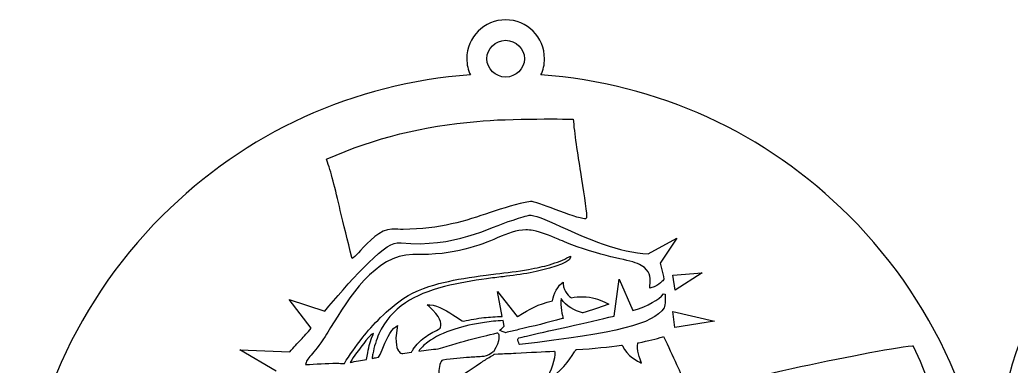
# Model space of a CAD drawing. Extents: x 0 to 2835, y 194 to 1700.
# Drawn here: x 0 to 724, y 689 to 942 of the extents above; entities that cross this region are included whole.
import ezdxf

# ---------------------------------------------------------------- set-up
doc = ezdxf.new("R2010")
doc.units = 0
doc.layers.add('H0105_Printing_Least_4', color=7, linetype='CONTINUOUS')

msp = doc.modelspace()

# ---------------------------------------------------------------- linework, layer by layer
at = {"layer": 'H0105_Printing_Least_4', "color": 1}
for points in [[(354.830591, 926.705277)], [(605.381585, 798.61528)], [(478.561588, 744.408281), (476.632588, 755.520281), (498.210588, 757.149281)], [(470.444588, 731.574282)], [(507.126587, 721.989282), (478.195588, 717.376282), (476.679588, 728.905282)], [(254.220594, 698.754883)]]:
    msp.add_lwpolyline(points, close=True, dxfattribs=at)
for points in [[(224.333594, 839.387279), (224.116594, 839.947279), (224.667594, 840.193279)], [(271.921593, 789.00228), (271.919593, 789.00228)], [(458.786589, 771.093281), (479.689588, 782.33528), (467.436588, 764.163281)], [(243.716594, 768.089281), (242.957594, 767.487281), (242.709594, 768.424281)], [(287.667593, 770.425281), (287.039593, 770.433281)], [(401.11659, 768.817281), (402.14159, 769.386281), (402.05559, 768.215281)], [(433.847589, 725.648282), (437.533589, 752.508281), (447.611589, 729.572282)], [(470.126588, 752.565281), (470.153588, 752.340281), (470.024588, 752.147281)], [(395.78159, 749.549281), (396.75759, 750.297281), (396.80059, 749.066281)], [(460.808588, 746.168281), (459.973589, 745.918281), (459.991589, 746.790281)], [(213.044595, 716.791282), (197.021595, 737.676282), (222.850594, 729.143282)], [(352.307591, 725.353282), (348.767591, 743.614281), (363.230591, 725.246282), (363.445591, 725.234282), (363.889591, 725.508282)], [(469.916588, 741.891281), (471.048588, 741.490281)], [(298.971593, 732.687282), (297.643593, 733.902282), (299.438593, 733.788282)], [(427.115589, 735.662282), (430.057589, 734.287282), (428.613589, 733.776282)], [(396.53659, 724.547282), (396.69459, 723.941282), (396.09259, 723.773282)], [(411.12159, 728.079282), (410.94059, 728.025282), (410.76259, 728.079282)], [(274.820593, 717.871282), (276.048593, 718.612282), (275.770593, 717.205282)], [(351.394591, 714.761282), (350.406591, 715.092282), (351.157591, 715.817282)], [(353.703591, 718.146282), (352.892591, 722.328282)], [(348.738591, 713.353282), (349.239591, 713.476282), (349.458591, 713.005282)], [(354.818591, 713.501282), (354.595591, 713.447282), (354.390591, 713.550282)], [(469.359588, 710.574282), (469.887588, 710.759282), (470.135588, 710.259282)], [(252.886594, 707.770882), (251.302594, 705.707882)], [(439.298589, 704.276282), (439.749589, 704.337282), (439.949589, 703.932282)], [(451.241589, 705.732282), (451.343589, 706.125282), (451.740589, 706.195282)], [(651.509584, 703.895282), (651.949584, 703.936282), (652.146584, 703.539282)], [(187.465595, 685.376283), (161.020596, 701.059282), (197.430595, 699.487283)], [(257.402594, 694.740283), (258.454594, 694.924283)], [(345.935591, 699.638283), (345.799591, 699.495283)], [(346.532591, 697.739283), (346.667591, 697.822283), (349.290591, 697.957283)], [(389.90859, 700.048282), (390.49159, 700.081282), (390.57159, 699.503283)], [(405.91759, 700.842282), (406.08959, 701.091282), (406.38959, 701.112282)], [(208.841595, 690.234283), (208.844595, 690.234283)], [(336.372592, 691.416283), (337.410592, 692.092283)]]:
    msp.add_lwpolyline(points, dxfattribs=at)
for points in [[(354.830591, 941.637276), (339.175592, 941.637276), (326.484592, 928.946277), (326.484592, 913.291277)], [(383.17759, 913.291277), (383.17759, 928.946277), (370.485591, 941.637276), (354.830591, 941.637276)], [(341.157591, 913.291277), (341.157591, 920.700277), (347.279591, 926.705277), (354.830591, 926.705277)], [(354.830591, 926.705277), (362.382591, 926.705277), (368.503591, 920.700277), (368.503591, 913.291277)], [(326.484592, 913.291277), (326.484592, 909.072277), (327.412592, 905.072277), (329.066592, 901.473277)], [(354.830591, 899.877278), (347.279591, 899.877278), (341.157591, 905.882277), (341.157591, 913.291277)], [(368.503591, 913.291277), (368.503591, 905.882277), (362.382591, 899.877278), (354.830591, 899.877278)], [(380.59559, 901.473277), (382.24859, 905.072277), (383.17759, 909.072277), (383.17759, 913.291277)], [(329.066592, 901.473277), (244.125594, 895.410278), (165.095596, 859.430279), (104.281597, 798.61528)], [(605.381585, 798.61528), (544.565586, 859.430279), (465.536588, 895.410278), (380.59559, 901.473277)], [(333.759592, 867.581278), (357.048591, 869.885278), (404.08559, 869.255278), (404.08559, 869.255278)], [(404.08559, 869.255278), (404.81259, 859.625279), (407.30459, 843.373279), (409.41059, 830.436279)], [(224.667594, 840.193279), (259.643594, 855.839279), (294.709593, 863.951278), (333.759592, 867.581278)], [(234.250594, 802.64728), (230.419594, 818.73928), (227.392594, 831.447279), (224.333594, 839.387279)], [(812.94108, 837.860379), (746.018081, 770.932381), (709.161082, 681.950383), (709.161082, 587.306385)], [(409.41059, 830.436279), (411.55859, 817.23728), (413.58859, 804.77528), (413.84859, 797.63728)], [(242.709594, 768.424281), (239.448594, 780.82528), (236.687594, 792.41928), (234.250594, 802.64728)], [(372.877591, 809.20328), (362.856591, 807.49728), (353.410591, 804.35428), (343.407591, 801.02628)], [(373.030591, 809.21228), (372.971591, 809.21228), (372.922591, 809.21228), (372.877591, 809.20328)], [(390.98759, 803.35128), (383.15159, 806.23228), (375.052591, 809.21228), (373.030591, 809.21228)], [(412.38159, 796.55728), (409.46959, 796.55728), (400.07459, 800.01128), (390.98759, 803.35128)], [(104.281597, 798.61528), (37.356599, 731.692282), (0.4996, 642.710284), (0.4996, 548.067286)], [(278.547593, 778.959281), (317.611592, 775.336281), (342.006591, 789.82528), (360.253591, 795.66128)], [(343.407591, 801.02628), (326.198592, 795.30528), (306.692592, 788.81828), (280.110593, 788.81828)], [(360.253591, 795.66128), (365.948591, 797.48228), (370.063591, 798.79628), (372.038591, 799.13628)], [(372.038591, 799.13628), (375.346591, 799.69628), (383.36259, 796.10728), (394.81359, 790.95828)], [(413.58659, 796.93728), (413.25759, 796.59428), (412.73959, 796.55728), (412.38159, 796.55728)], [(413.84859, 797.63728), (413.85959, 797.37228), (413.76659, 797.12628), (413.58659, 796.93728)], [(709.161582, 548.067286), (709.161582, 642.710284), (672.304583, 731.692282), (605.381585, 798.61528)], [(271.919593, 789.00228), (263.422593, 789.00228), (254.715594, 779.585281), (248.953594, 773.356281)], [(272.438593, 788.99028), (272.266593, 788.99828), (272.093593, 789.00228), (271.921593, 789.00228)], [(280.110593, 788.81828), (277.593593, 788.81828), (275.011593, 788.87528), (272.438593, 788.99028)], [(369.551591, 788.48228), (362.723591, 788.48228), (356.541591, 785.87528), (348.712591, 782.58128)], [(374.767591, 787.96628), (373.005591, 788.31028), (371.299591, 788.48228), (369.551591, 788.48228)], [(394.81359, 790.95828), (413.19159, 782.69928), (438.343589, 771.395281), (458.786589, 771.093281)], [(348.712591, 782.58128), (336.049592, 777.248281), (318.536592, 769.881281), (287.667593, 770.425281)], [(393.11359, 781.70528), (386.57759, 784.47128), (381.41659, 786.66128), (374.767591, 787.96628)], [(406.98559, 776.167281), (401.47859, 778.161281), (397.03359, 780.04328), (393.11359, 781.70528)], [(222.850594, 729.143282), (238.439594, 747.920281), (265.735593, 778.995281), (275.641593, 778.995281)], [(275.641593, 778.995281), (276.682593, 778.971281), (277.618593, 779.044281), (278.547593, 778.959281)], [(438.140589, 767.389281), (429.932589, 769.242281), (419.71959, 771.551281), (406.98559, 776.167281)], [(287.039593, 770.433281), (259.794594, 770.433281), (240.133594, 738.433282), (227.123594, 717.257282)], [(248.953594, 773.356281), (246.884594, 771.117281), (245.097594, 769.185281), (243.716594, 768.089281)], [(402.05559, 768.215281), (401.76559, 764.254281), (383.90459, 759.342281), (372.715591, 757.177281)], [(386.73859, 763.050281), (392.32559, 764.659281), (397.02659, 766.541281), (401.11659, 768.817281)], [(453.721589, 762.571281), (450.647589, 764.564281), (445.401589, 765.751281), (438.140589, 767.389281)], [(347.633591, 756.310281), (355.495591, 757.267281), (363.623591, 758.254281), (371.540591, 759.633281)], [(371.540591, 759.633281), (377.428591, 760.664281), (382.25759, 761.749281), (386.73859, 763.050281)], [(460.100588, 749.360281), (460.376588, 754.648281), (460.558588, 758.139281), (453.721589, 762.571281)], [(467.436588, 764.163281), (467.694588, 762.964281), (468.056588, 761.638281), (468.436588, 760.234281)], [(468.436588, 760.234281), (469.132588, 757.677281), (469.850588, 755.033281), (470.126588, 752.565281)], [(309.440592, 750.093281), (319.142592, 752.450281), (328.874592, 753.928281), (340.504591, 755.430281)], [(340.864591, 752.794281), (330.945592, 751.361281), (320.405592, 749.745281), (310.185592, 747.117281)], [(340.504591, 755.430281), (342.881591, 755.728281), (345.257591, 756.019281), (347.633591, 756.310281)], [(352.919591, 754.341281), (348.920591, 753.862281), (344.789591, 753.371281), (340.864591, 752.794281)], [(372.715591, 757.177281), (366.316591, 755.937281), (359.504591, 755.123281), (352.919591, 754.341281)], [(470.024588, 752.147281), (469.916588, 751.984281), (467.286588, 748.112281), (460.808588, 746.168281)], [(279.953593, 738.229282), (289.530593, 744.690281), (300.744592, 747.965281), (309.440592, 750.093281)], [(310.185592, 747.117281), (298.386593, 744.077281), (289.384593, 740.332281), (281.858593, 735.343282)], [(388.89559, 736.665282), (389.29459, 738.523282), (391.14859, 746.000281), (395.78159, 749.549281)], [(396.80059, 749.066281), (396.99959, 743.152281), (401.61759, 739.636282), (402.62859, 738.941282)], [(459.991589, 746.790281), (460.012588, 747.687281), (460.056588, 748.538281), (460.100588, 749.360281)], [(250.543594, 710.149282), (257.113594, 718.551282), (269.121593, 730.923282), (279.953593, 738.229282)], [(395.20659, 738.421282), (394.25459, 733.427282), (396.51259, 724.641282), (396.53659, 724.547282)], [(410.76259, 728.079282), (405.36659, 729.654282), (398.84559, 732.245282), (395.20659, 738.421282)], [(402.62859, 738.941282), (405.71859, 739.489282), (408.48759, 739.755282), (411.08459, 739.755282)], [(411.08459, 739.755282), (418.14159, 739.755282), (422.500589, 737.766282), (427.115589, 735.662282)], [(447.611589, 729.572282), (459.363589, 733.375282), (466.253588, 737.185282), (469.916588, 741.891281)], [(471.048588, 741.490281), (471.027588, 740.545281), (471.547588, 733.505282), (470.444588, 731.574282)], [(281.858593, 735.343282), (273.183593, 729.662282), (266.459593, 721.800282), (262.410593, 712.600282)], [(307.599592, 718.481282), (307.856592, 720.151282), (307.529592, 724.878282), (298.971593, 732.687282)], [(299.438593, 733.788282), (305.896592, 733.383282), (313.036592, 728.680282), (318.246592, 725.246282)], [(363.889591, 725.508282), (372.652591, 730.890282), (377.982591, 734.164282), (388.89559, 736.665282)], [(470.444588, 731.574282), (461.708588, 719.439282), (437.784589, 713.603282), (364.861591, 704.754282)], [(428.613589, 733.776282), (423.345589, 731.905282), (417.46059, 729.990282), (411.12159, 728.079282)], [(318.246592, 725.246282), (320.826592, 723.548282), (323.261592, 721.944282), (324.139592, 721.944282)], [(324.139592, 721.944282), (329.001592, 723.057282), (333.990592, 723.900282), (339.022592, 724.456282)], [(339.022592, 724.456282), (343.266591, 724.935282), (347.731591, 725.234282), (352.307591, 725.353282)], [(396.09259, 723.773282), (384.97259, 720.708282), (375.291591, 718.334282), (364.176591, 715.715282)], [(400.14859, 717.839282), (413.09359, 720.708282), (424.297589, 723.192282), (433.847589, 725.648282)], [(205.431595, 708.368282), (207.846595, 710.898282), (210.343595, 713.513282), (213.044595, 716.791282)], [(227.123594, 717.257282), (225.723594, 714.982282), (224.388594, 712.813282), (223.118594, 710.795282)], [(264.673593, 700.932282), (267.202593, 707.018282), (270.666593, 715.354282), (274.820593, 717.871282)], [(275.770593, 717.205282), (273.478593, 705.606282), (275.915593, 701.087282), (277.071593, 699.684283)], [(295.691593, 709.985282), (298.697593, 712.170282), (301.961592, 714.065282), (305.673592, 715.788282)], [(317.783592, 716.144282), (309.643592, 713.517282), (303.222592, 710.414282), (298.146593, 706.670282)], [(305.673592, 715.788282), (306.723592, 716.275282), (307.406592, 717.233282), (307.599592, 718.481282)], [(339.460592, 720.994282), (331.277592, 719.799282), (324.184592, 718.215282), (317.783592, 716.144282)], [(352.892591, 722.328282), (348.237591, 722.042282), (343.720591, 721.596282), (339.460592, 720.994282)], [(351.157591, 715.817282), (351.975591, 716.607282), (352.831591, 717.388282), (353.703591, 718.146282)], [(371.113591, 711.290282), (381.56759, 713.721282), (391.43959, 715.907282), (400.14859, 717.839282)], [(223.118594, 710.795282), (218.814595, 703.960282), (215.460595, 699.995283), (213.011595, 697.097283)], [(237.190594, 691.068283), (240.882594, 697.146283), (245.253594, 703.392282), (250.543594, 710.149282)], [(258.390594, 712.915882), (257.588594, 712.702882), (255.440594, 711.151882), (252.886594, 707.770882)], [(254.220594, 698.754883), (255.254594, 704.140882), (255.896594, 707.168882), (258.082594, 711.990882)], [(262.410593, 712.600282), (260.445593, 708.221282), (258.947594, 703.330282), (257.957594, 698.055283)], [(258.082594, 711.990882), (258.296594, 712.464882), (258.368594, 712.755882), (258.390594, 712.915882)], [(291.177593, 706.093282), (292.542593, 707.464282), (294.017593, 708.736282), (295.691593, 709.985282)], [(305.614592, 701.779282), (314.571592, 704.529282), (323.108592, 706.948282), (330.878592, 708.949282)], [(330.878592, 708.949282), (335.799592, 710.214282), (341.474591, 711.614282), (348.738591, 713.353282)], [(349.458591, 713.005282), (349.554591, 712.801282), (351.728591, 707.894282), (345.935591, 699.638283)], [(354.390591, 713.550282), (353.531591, 713.975282), (352.551591, 714.372282), (351.394591, 714.761282)], [(364.176591, 715.715282), (360.994591, 714.962282), (357.885591, 714.229282), (354.818591, 713.501282)], [(363.691591, 708.262282), (363.625591, 708.835282), (363.889591, 709.600282), (365.528591, 709.985282)], [(365.528591, 709.985282), (366.717591, 710.267282), (370.435591, 711.135282), (371.113591, 711.290282)], [(451.740589, 706.195282), (458.802589, 707.480282), (464.565588, 708.912282), (469.359588, 710.574282)], [(470.135588, 710.259282), (473.394588, 703.654282), (476.501588, 696.868283), (479.501588, 690.307283)], [(197.430595, 699.487283), (200.305595, 702.999282), (202.910595, 705.724282), (205.431595, 708.368282)], [(251.302594, 705.707882), (247.762594, 701.111882), (244.406594, 696.753883), (241.420594, 691.821883)], [(286.104593, 699.262283), (286.526593, 699.983283), (286.961593, 700.690282), (287.422593, 701.390282)], [(287.422593, 701.390282), (288.645593, 703.240282), (289.873593, 704.779282), (291.177593, 706.093282)], [(294.097593, 703.228282), (293.178593, 702.307282), (292.288593, 701.243282), (291.396593, 699.995283)], [(291.396593, 699.995283), (296.266593, 700.653282), (301.042592, 701.251282), (305.614592, 701.779282)], [(298.146593, 706.670282), (296.639593, 705.553282), (295.276593, 704.390282), (294.097593, 703.228282)], [(364.861591, 704.754282), (364.859591, 704.754282), (363.842591, 706.981282), (363.691591, 708.262282)], [(406.38959, 701.112282), (419.43559, 702.045282), (430.196589, 703.080282), (439.298589, 704.276282)], [(439.949589, 703.932282), (443.717589, 696.303283), (450.954589, 692.579283), (453.963589, 691.310283)], [(453.963589, 691.310283), (452.731589, 694.318283), (450.130589, 701.456282), (451.241589, 705.732282)], [(495.679588, 670.438283), (499.362588, 673.920283), (620.702584, 700.850282), (651.509584, 703.895282)], [(652.146584, 703.539282), (679.908583, 645.906284), (685.292583, 576.723286), (685.345583, 576.032286)], [(213.011595, 697.097283), (210.492595, 694.118283), (209.113595, 692.489283), (208.841595, 690.234283)], [(253.432594, 694.039883), (253.676594, 695.611883), (253.935594, 697.182883), (254.220594, 698.754883)], [(257.957594, 698.055283), (257.762594, 696.958283), (257.578594, 695.849283), (257.402594, 694.740283)], [(258.454594, 694.924283), (259.635594, 695.133283), (259.999594, 695.194283), (262.158593, 695.550283)], [(262.158593, 695.550283), (262.622593, 695.996283), (263.711593, 698.615283), (264.673593, 700.932282)], [(277.071593, 699.684283), (277.878593, 698.697283), (278.856593, 698.206283), (279.742593, 698.341283)], [(279.742593, 698.341283), (281.878593, 698.660283), (284.002593, 698.967283), (286.104593, 699.262283)], [(328.491592, 695.489283), (322.795592, 695.096283), (316.232592, 694.449283), (308.984592, 693.561283)], [(338.813592, 696.127283), (335.240592, 695.926283), (331.780592, 695.714283), (328.491592, 695.489283)], [(345.799591, 699.495283), (344.332591, 698.386283), (340.987591, 696.254283), (338.813592, 696.127283)], [(339.088592, 693.176283), (341.557591, 694.723283), (344.042591, 696.237283), (346.532591, 697.739283)], [(349.290591, 697.957283), (353.473591, 698.169283), (357.779591, 698.378283), (362.174591, 698.591283)], [(362.174591, 698.591283), (373.272591, 699.127283), (382.08359, 699.589283), (389.90859, 700.048282)], [(390.57159, 699.503283), (391.20159, 694.997283), (387.87459, 684.831283), (384.18759, 679.282283)], [(384.18759, 679.282283), (395.14159, 683.812283), (401.49059, 693.880283), (404.63459, 698.865283)], [(404.63459, 698.865283), (405.14359, 699.667283), (405.56959, 700.342282), (405.91759, 700.842282)], [(208.844595, 690.234283), (216.345595, 690.692283), (224.098594, 691.163283), (231.630594, 691.163283)], [(231.630594, 691.163283), (233.554594, 691.163283), (235.420594, 691.134283), (237.190594, 691.068283)], [(241.420594, 691.821883), (245.388594, 692.582883), (249.419594, 693.327883), (253.432594, 694.039883)], [(308.984592, 693.561283), (306.852592, 692.775283), (306.428592, 688.654283), (305.980592, 684.295283)], [(315.088592, 676.233283), (321.178592, 681.152283), (327.941592, 685.977283), (336.372592, 691.416283)], [(337.410592, 692.092283), (337.968592, 692.456283), (338.525592, 692.820283), (339.088592, 693.176283)], [(479.501588, 690.307283), (484.203588, 680.027283), (489.065588, 669.398283), (494.682588, 659.121284)]]:
    msp.add_open_spline(points, degree=3, dxfattribs=at)

doc.saveas('drawing.dxf')
